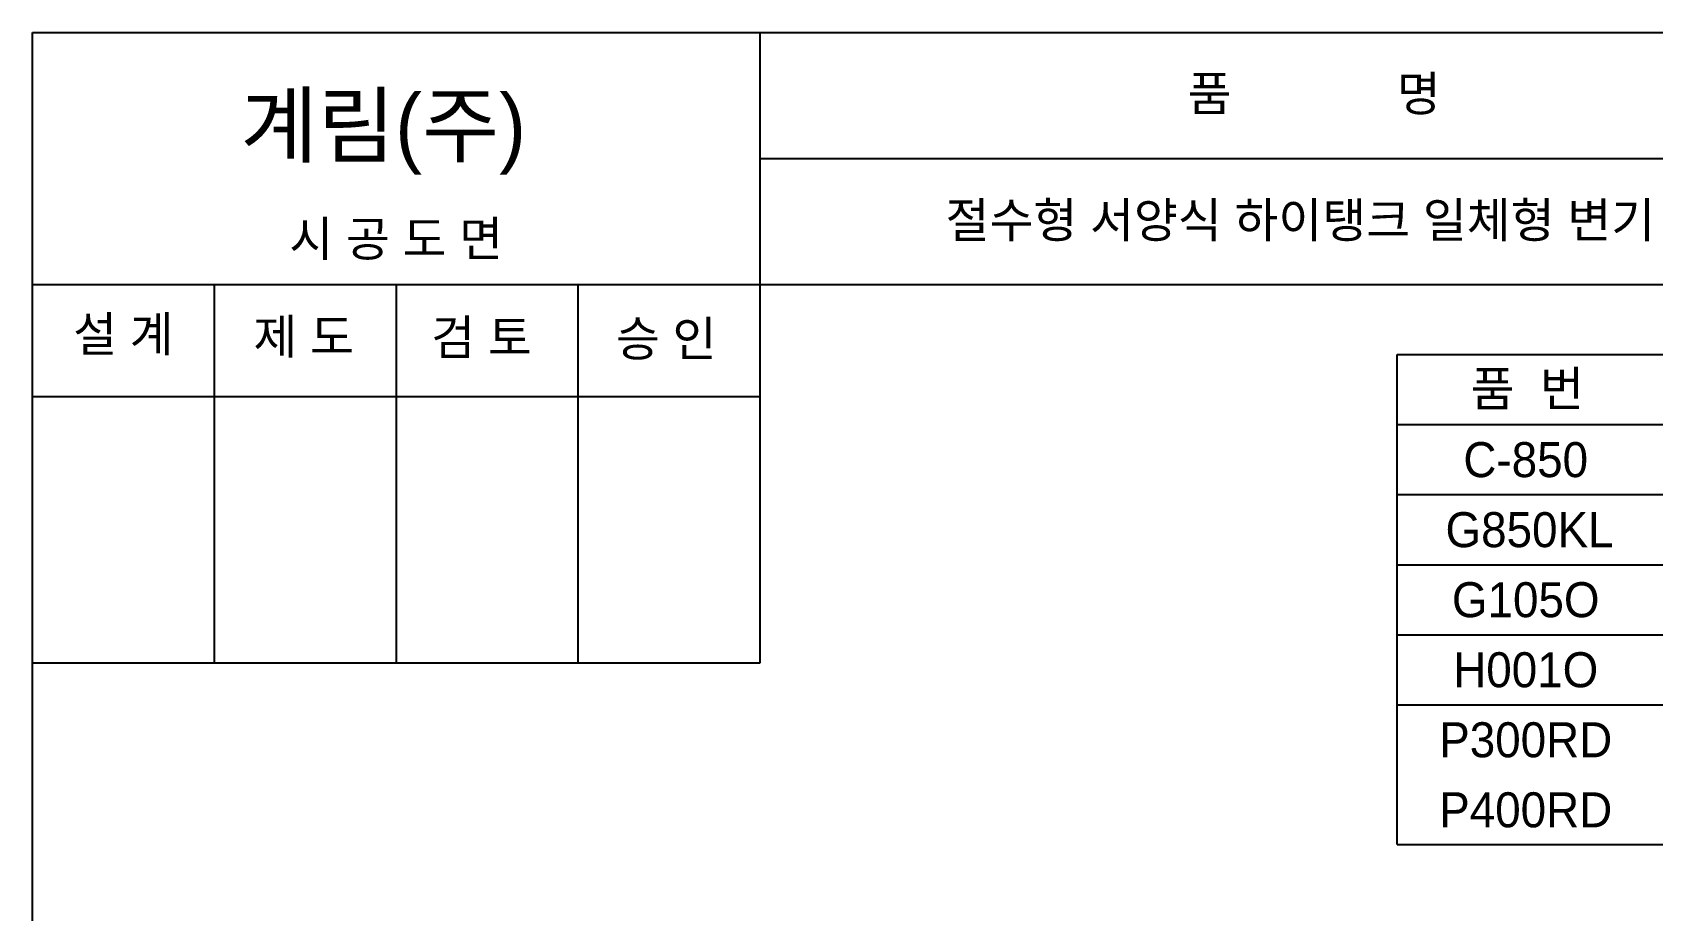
# Model space of a CAD drawing. Header units: millimetres. Extents: x 0 to 1800, y -67 to 2530.
# Drawn here: x 0 to 1157, y 1903 to 2530 of the extents above; entities that cross this region are included whole.
import ezdxf
from ezdxf.enums import TextEntityAlignment as Align

# ---------------------------------------------------------------- set-up
doc = ezdxf.new("R2010")
doc.units = ezdxf.units.MM
doc.layers.add('TEXT', color=7, linetype='Continuous')
doc.layers.add('도각라인', color=255, linetype='Continuous')
doc.styles.add('타이틀', font='H2GTRM.TTF', dxfattribs={"height": 25})

msp = doc.modelspace()

# ---------------------------------------------------------------- linework, layer by layer
at = {"layer": '도각라인', "color": 7}
for p, q in [((0, 0), (0, 2530)), ((0, 2530), (1800, 2530)), ((520, 2080), (520, 2530)), ((520, 2440), (1800, 2440)), ((0, 2350), (1800, 2350)), ((130, 2080), (130, 2350)), ((260, 2080), (260, 2350)), ((390, 2080), (390, 2350)), ((975, 2050), (975, 2300)), ((975, 2300), (1770, 2300)), ((0, 2270), (520, 2270)), ((975, 2250), (1770, 2250)), ((975, 2200), (1770, 2200)), ((975, 2150), (1770, 2150)), ((975, 2100), (1770, 2100)), ((0, 2080), (520, 2080)), ((975, 1950.2), (975, 2050)), ((975, 2050), (1770, 2050)), ((975, 1950.2), (1770, 1950.2))]:
    msp.add_line(p, q, dxfattribs=at)

# ---------------------------------------------------------------- texts
at = {"layer": 'TEXT', "style": '타이틀'}
for s, p in [('품             명', (915.7, 2486.4)), ('절수형 서양식 하이탱크 일체형 변기', (905.8, 2396)), ('시 공 도 면', (259.9, 2382.7)), ('설 계', (65, 2314.6)), ('제 도', (193.8, 2312.9)), ('검 토', (320.8, 2312.3)), ('승 인', (452.7, 2311.4)), ('품  번', (1067.9, 2275.7)), ('C-850', (1066.8, 2225)), ('G850KL', (1069.5, 2175)), ('G105O', (1066.8, 2125)), ('H001O', (1066.8, 2075)), ('P300RD', (1066.8, 2025)), ('P400RD', (1066.8, 1975))]:
    msp.add_text(s, height=25, dxfattribs=at).set_placement(p, align=Align.MIDDLE_CENTER)
msp.add_text('계림(주)', height=44, dxfattribs=at).set_placement((148.7, 2441.8))

doc.saveas('drawing.dxf')
